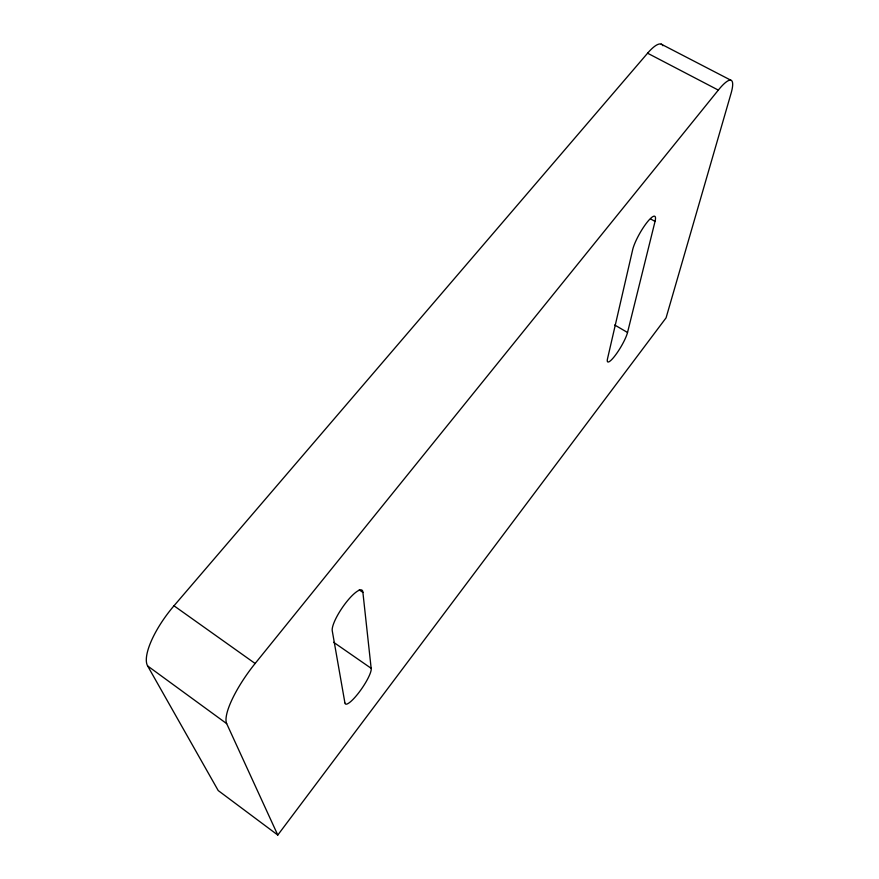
<?xml version="1.0" encoding="UTF-8"?>
<svg xmlns="http://www.w3.org/2000/svg" width="879" height="879" viewBox="0 0 879 879"><rect width="100%" height="100%" fill="white"/><g stroke="black" fill="none" stroke-linecap="round" stroke-linejoin="round"><path stroke-width="1.32" d="M655.042 221.42A22.019 4.604 -60.3 0 0 646.746 222.75A22.019 4.604 -60.3 0 0 632.517 250.372L607.62 358.291A19.151 3.615 -59.2 0 0 614.915 355.841A19.151 3.615 -59.2 0 0 627.529 332.493L655.042 221.409L650.845 219.08M277.786 835.05L666.073 317.846L731.009 93.559A44.126 8.988 -61.4 0 0 718.319 90.108L647.581 53.212L173.987 605.796A54.058 17.899 -53.1 0 0 147.628 665.941L218.212 790.562L277.786 835.05L226.683 723.637L147.628 665.941M226.683 723.637A55.047 14.624 -54.2 0 1 255.13 663.491L718.319 90.108M661.184 44.126L730.921 80.253M614.685 324.988L627.529 332.482M359.225 589.897L362.895 592.391L371.158 668.304A22.206 4.681 -55.4 0 1 359.291 692.026A22.206 4.681 -55.4 0 1 344.942 703.035M333.646 642.296L371.158 668.304M173.987 605.796L255.13 663.491M344.887 702.76L332.251 630.792A25.557 6.34 -55.6 0 1 346.612 601.829A25.557 6.34 -55.6 0 1 362.895 592.38M647.581 53.212A43.489 11.086 -62.3 0 1 662.942 45.73"/></g></svg>
